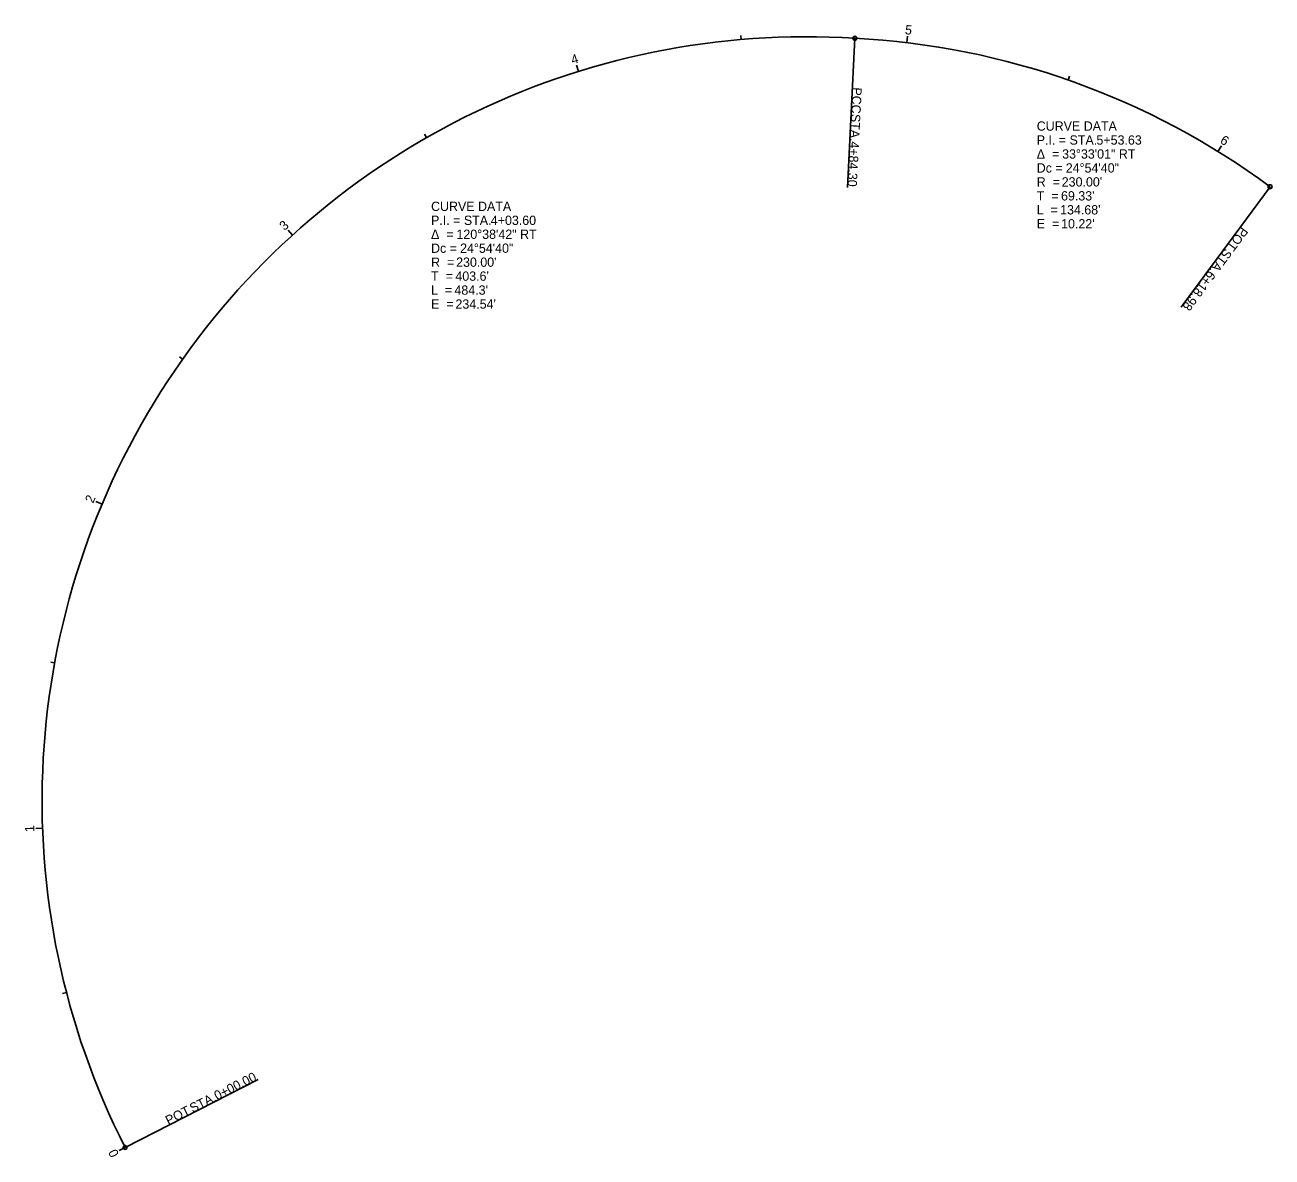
# Model space of a CAD drawing. Extents: x 224348 to 224724, y 542365 to 542705.
import ezdxf

# ---------------------------------------------------------------- set-up
doc = ezdxf.new("R2010")
doc.units = 0
for name, color, linetype in [('GE_X_Alignment', 7, 'Continuous'), ('GE_X_Alignment_100_Cardinal_Points', 7, 'Continuous'), ('GE_X_Alignment_100_Curve_Data', 7, 'Continuous'), ('GE_X_Alignment_100_Stations', 7, 'Continuous')]:
    doc.layers.add(name, color=color, linetype=linetype)

msp = doc.modelspace()

# ---------------------------------------------------------------- linework, layer by layer
at = {"layer": 'GE_X_Alignment'}
for centre, start, end in [((224583.36, 542471.79), 86.3218, 206.9668), ((224586.53, 542471.61), 53.5621, 87.1125)]:
    msp.add_arc(centre, 230, start, end, dxfattribs=at)
at = {"layer": 'GE_X_Alignment_100_Cardinal_Points'}
for p, q in [((224598.11, 542701.31), (224595.85, 542656.37)), ((224723.13, 542656.64), (224696.41, 542620.44)), ((224378.37, 542367.49), (224418.47, 542387.9))]:
    msp.add_line(p, q, dxfattribs=at)
for centre in [(224598.11, 542701.31), (224723.13, 542656.64), (224378.37, 542367.49)]:
    msp.add_circle(centre, 0.6, dxfattribs=at)
at = {"layer": 'GE_X_Alignment_100_Stations'}
for p, q in [((224563.85, 542700.96), (224563.74, 542702.16)), ((224613.75, 542699.99), (224613.99, 542701.98)), ((224514.88, 542691.36), (224514.28, 542693.27)), ((224662.37, 542688.74), (224662.77, 542689.87)), ((224469.13, 542671.42), (224468.54, 542672.46)), ((224707.42, 542667.27), (224708.47, 542668.97)), ((224428.76, 542642.08), (224427.42, 542643.57)), ((224395.67, 542604.73), (224394.69, 542605.43)), ((224371.42, 542561.12), (224369.57, 542561.9)), ((224357.14, 542513.31), (224355.96, 542513.52)), ((224353.51, 542463.54), (224351.51, 542463.47)), ((224360.69, 542414.16), (224359.53, 542413.86)), ((224378.37, 542367.49), (224376.58, 542366.58))]:
    msp.add_line(p, q, dxfattribs=at)

# ---------------------------------------------------------------- texts
at = {"layer": 'GE_X_Alignment_100_Cardinal_Points'}
for s, rotation, p in [('PCC', 267.1125, (224597.41, 542686.61)), (' STA. ', 267.1125, (224597.06, 542679.66)), ('4+84.30', 267.1125, (224596.59, 542670.35)), ('POT', 233.5621, (224714.46, 542644.83)), (' STA. ', 233.5621, (224710.23, 542639.1)), ('6+18.98', 233.5621, (224704.69, 542631.6)), ('0+00.00', 26.9668, (224406.05, 542381.62)), ('POT', 26.9668, (224391.39, 542374.16)), (' STA. ', 26.9668, (224397.75, 542377.39))]:
    msp.add_text(s, height=2.8, rotation=rotation, dxfattribs=at).set_placement(p)
at = {"layer": 'GE_X_Alignment_100_Curve_Data'}
for s, p in [('CURVE DATA', (224652.87, 542673.5)), ('P.I. = STA. ', (224652.87, 542669.3)), ('5+53.63', (224670.86, 542669.3)), ('Δ  = ', (224652.87, 542665.1)), ('33°33\'01" RT', (224660.52, 542665.1)), ('Dc = ', (224652.87, 542660.9)), ('24°54\'40"', (224661.62, 542660.9)), ('R  = ', (224652.87, 542656.7)), ("230.00'", (224660.41, 542656.7)), ('T  = ', (224652.87, 542652.5)), ("69.33'", (224660.19, 542652.5)), ('CURVE DATA', (224470.49, 542649.34)), ('L  = ', (224652.87, 542648.3)), ("134.68'", (224659.91, 542648.3)), ('P.I. = STA. ', (224470.49, 542645.14)), ('4+03.60', (224488.48, 542645.14)), ('E  = ', (224652.87, 542644.1)), ("10.22'", (224660.21, 542644.1)), ('Δ  = ', (224470.49, 542640.94)), ('120°38\'42" RT', (224478.14, 542640.94)), ('Dc = ', (224470.49, 542636.74)), ('24°54\'40"', (224479.24, 542636.74)), ('R  = ', (224470.49, 542632.54)), ("230.00'", (224478.03, 542632.54)), ('T  = ', (224470.49, 542628.34)), ("403.6'", (224477.81, 542628.34)), ('L  = ', (224470.49, 542624.14)), ("484.3'", (224477.53, 542624.14)), ('E  = ', (224470.49, 542619.94)), ("234.54'", (224477.84, 542619.94))]:
    msp.add_text(s, height=2.8, dxfattribs=at).set_placement(p)
at = {"layer": 'GE_X_Alignment_100_Stations'}
for s, rotation, p in [('5', 353.2015, (224613.08, 542702.59)), ('4', 17.322, (224513.13, 542693.43)), ('6', 328.2903, (224707.86, 542669.94)), ('3', 42.2332, (224426.37, 542643.29)), ('2', 67.1444, (224368.73, 542561.19)), ('1', 92.0556, (224351.04, 542462.46)), ('0', 116.9668, (224376.61, 542365.44))]:
    msp.add_text(s, height=2.8, rotation=rotation, dxfattribs=at).set_placement(p)

doc.saveas('drawing.dxf')
